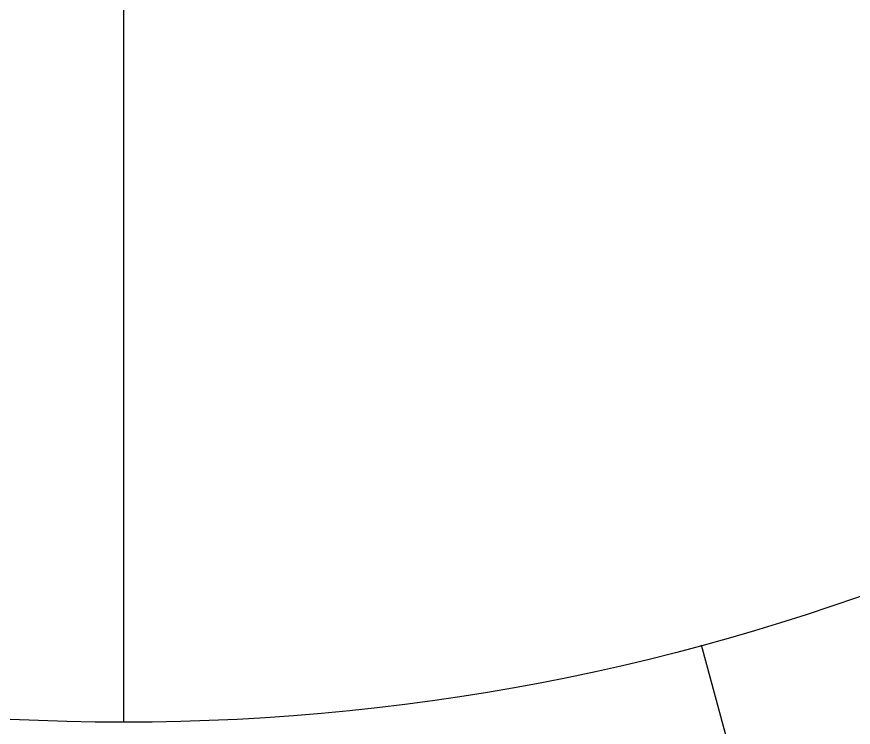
# Model space of a CAD drawing. Header units: millimetres. Extents: x -65 to 65, y -65 to 84.
# Drawn here: x -2.13 to 14.5, y -43.98 to -29.85 of the extents above; entities that cross this region are included whole.
import ezdxf

# ---------------------------------------------------------------- set-up
doc = ezdxf.new("R2010")
doc.units = ezdxf.units.MM
doc.layers.add('ENGRAVE', color=7, linetype='Continuous')

msp = doc.modelspace()

# ---------------------------------------------------------------- linework, layer by layer
at = {"layer": 'ENGRAVE'}
for points in [[(0, -43.875), (0, 43.875)], [(13.5225, -49.8743), (11.4814, -42.3461)]]:
    msp.add_lwpolyline(points, dxfattribs=at)
for radius in [63.7, 63.7, 61.9938, 58.825, 58.825, 56.3225, 51.675, 51.675, 48.945, 43.875, 43.875]:
    msp.add_circle((0, 0), radius, dxfattribs=at)

doc.saveas('drawing.dxf')
